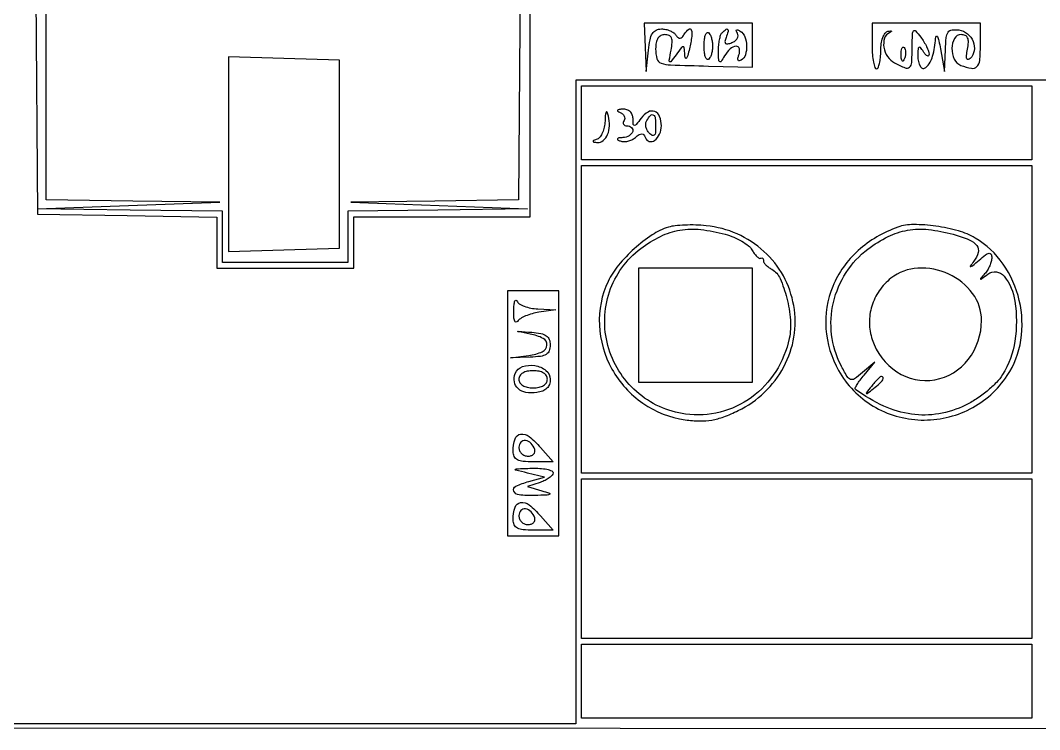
# Model space of a CAD drawing. Extents: x 4 to 1603, y 7 to 792.
# Drawn here: x 698.5 to 877.4, y 7 to 131.5 of the extents above; entities that cross this region are included whole.
import ezdxf

# ---------------------------------------------------------------- set-up
doc = ezdxf.new("R2010")
doc.units = 0

msp = doc.modelspace()

# ---------------------------------------------------------------- linework, layer by layer
for points in [[(4.463028, 790.750623, 0.090794), (4.267848, 789.688086, 0.000004), (4.202933, 675.011121, 0.000189), (4.180203, 548.51456, 0.000114), (4.244173, 398.5), (4.5, 7.5), (803.751263, 7.249377), (1603.002525, 6.998755), (1602.751263, 399.249377), (1602.5, 791.5), (803.718854, 791.750623, 0.000059), (387.797189, 791.831666, 0.000332), (164.795027, 791.700628, 0.000012), (5.544081, 791.497643, 0.311183)], [(808.168103, 126.75), (808.336206, 122.5), (808.728468, 126.25, -0.02352), (809.010669, 128.101471, -0.086869), (809.438505, 129.199348, -0.14367), (810.081381, 129.786959, -0.114275), (811.001348, 130, -0.05314), (811.77145, 129.917922, -0.0488), (812.530465, 129.674888, -0.052107), (813.167442, 129.317315, -0.100734), (813.565983, 128.893237, 0.074857), (813.924652, 128.470002, 0.219479), (814.282445, 128.364693, 0.173723), (814.656557, 128.56418, 0.045866), (815.070627, 129.114277, -0.08292), (815.804897, 129.953095, -0.526663), (816.257064, 129.821504, -0.117954), (816.351554, 128.689435, -0.019013), (815.931453, 126.5, -0.011188), (815.634234, 125.335846, -0.095926), (815.394996, 124.857327, -0.608944), (815.218695, 124.889048, -0.05956), (815.118315, 125.44113, 0.009165), (815.017799, 126.70751, 0.382346), (814.832028, 126.878116, 0.237317), (814.550813, 126.741046, 0.004969), (813.594517, 125.460146, -0.005585), (812.689623, 124.251206, -0.440128), (812.476696, 124.232451, -0.256519), (812.385726, 124.500469, -0.003472), (812.711094, 126.269017, 0.027546), (812.89157, 127.609762, 0.115485), (812.769867, 128.408395, 0.194582), (812.352354, 128.84283, 0.105614), (811.616577, 129, 0.120657), (810.924851, 128.83061, 0.129844), (810.411658, 128.363381, 0.097584), (810.100395, 127.582838, 0.046258), (810, 126.5, 0.064612), (810.226952, 124.751059, 0.254786), (810.94723, 123.988731, 0.069875), (812.615199, 123.693348, 0.002402), (819.25, 123.487965), (827, 123.285327), (827, 127.142663), (827, 131), (817.5, 131), (808, 131)], [(848, 127, 0.017873), (848.054826, 125.466703, 0.029058), (848.223152, 124.175, 0.028961), (848.463036, 123.217941, 0.32787), (848.759666, 123, 0.301364), (849.053472, 123.194775, 0.041666), (849.293341, 123.926729, 0.036417), (849.458411, 124.945726, 0.022719), (849.509666, 126.154822, -0.037488), (849.598732, 127.391825, -0.051814), (849.874255, 128.469277, -0.06334), (850.282487, 129.252654, -0.191042), (850.775, 129.579822, -0.013053), (851.23491, 129.6648, -0.233549), (851.374375, 129.621312, -0.494511), (851.364157, 129.527799, -0.020772), (851.025, 129.341667, 0.202854), (850.17584, 128.353986, 0.120466), (850.065418, 126.780805, 0.10418), (850.712678, 125.147543, 0.124253), (851.934259, 124.035184, 0.024787), (853.786841, 123.158872, 0.285367), (854.54707, 123.284436, 0.200406), (854.940596, 124.087626, 0.012883), (855.031803, 126.75, -0.005164), (855.076435, 129.122668, -0.167332), (855.277027, 129.654409, -0.460059), (855.630228, 129.660096, -0.019243), (856.531803, 128.55887, -0.024112), (857.09262, 127.737975, -0.025037), (857.564219, 126.876904, -0.02575), (857.894479, 126.094712, -0.090871), (857.984687, 125.55887, -0.169293), (857.889919, 125.299144, -0.338815), (857.689119, 125.251668, -0.114285), (857.375373, 125.489567, -0.030188), (857, 126, 0.023197), (856.479509, 126.728886, 0.409657), (856.218347, 126.762149, 0.220444), (856.050422, 126.444209, 0.011293), (856.015313, 125.25, 0.123957), (856.471557, 123.38442, 0.502465), (857.446982, 123.233951, 0.130801), (858.608997, 125.205919, 0.051799), (859.141905, 128.331787, -0.135524), (859.271098, 128.703186, -0.578999), (859.452507, 128.688088, -0.054566), (859.71338, 127.924137, -0.010718), (860, 126.5), (860.716189, 122.5), (860.858095, 126.319551, -0.016542), (861.009828, 128.476934, -0.124185), (861.358681, 129.431427, -0.2174), (862.023441, 129.834574, -0.064772), (863.239784, 129.819551, -0.137818), (864.736926, 129.158809, -0.126832), (865.728364, 127.796008, -0.133443), (865.909049, 126.179468, -0.159172), (865.217958, 124.817958, -0.147318), (864.85635, 124.623747, -0.388537), (864.625314, 124.762499, -0.101505), (864.574899, 125.344061, -0.018262), (864.740755, 126.424177, 0.031241), (864.898509, 127.665359, 0.119432), (864.764663, 128.427803, 0.189399), (864.343392, 128.84867, 0.103), (863.616577, 129, 0.269507), (862.461031, 128.32836, 0.128535), (861.999995, 126.609948, 0.110725), (862.416237, 124.695594, 0.194846), (863.581787, 123.606989, 0.044887), (865.428399, 123.082591, 0.247018), (866.385979, 123.376036, 0.17661), (866.884754, 124.436923, 0.022471), (867, 127), (867, 131), (857.5, 131), (848, 131)], [(820, 127, -0.036641), (819.944643, 126.24563, -0.040769), (819.779688, 125.534701, -0.044739), (819.538487, 124.962461, -0.133001), (819.25, 124.654508, -0.376011), (818.964799, 124.702215, -0.094343), (818.720312, 125.152292, -0.052044), (818.553104, 125.954503, -0.02538), (818.5, 127, -0.02538), (818.553104, 128.045497, -0.052044), (818.720312, 128.847708, -0.094343), (818.964799, 129.297785, -0.376011), (819.25, 129.345492, -0.133001), (819.538487, 129.037539, -0.044739), (819.779688, 128.465299, -0.040769), (819.944643, 127.75437, -0.036641)], [(822.357275, 128.488659, 0.046034), (822.166289, 127.810219, 0.264843), (822.284517, 127.471036, 0.236845), (822.652933, 127.375989, 0.038462), (823.382916, 127.593444, 0.070522), (823.94809, 127.907519, 0.100687), (824.326294, 128.336939, 0.123786), (824.460122, 128.811165, 0.146614), (824.339748, 129.259293, -0.041716), (824.145058, 129.642387, -0.356812), (824.197739, 129.813508, -0.260615), (824.409684, 129.829816, -0.030129), (824.845492, 129.595492, -0.165037), (825.649546, 128.621471, -0.082781), (825.966818, 127.03835, -0.08405), (825.752536, 125.461925, -0.180528), (825.011454, 124.507079, -0.1144), (824.674071, 124.393111, -0.32948), (824.474315, 124.512472, -0.155351), (824.443138, 124.868281, -0.036408), (824.618443, 125.448062, 0.144541), (824.704297, 126.528254, 0.376656), (824.128464, 126.959295, 0.170907), (823.064917, 126.488912, 0.072232), (822.080099, 125.25, -0.015037), (821.487341, 124.29923, -0.438871), (821.234107, 124.259371, -0.218301), (821.06929, 124.583885, -0.007077), (821.030409, 126.083333, -0.023886), (821.067779, 127.121194, -0.0274), (821.204766, 128.103646, -0.028113), (821.410681, 128.911634, -0.12049), (821.666667, 129.333333, -0.027337), (822.356188, 129.951315, -0.411491), (822.647078, 129.920757, -0.250654), (822.721025, 129.544765, -0.017355)], [(853.683114, 124.8125, -0.054073), (853.461564, 124.395823, -0.470617), (853.279315, 124.37858, -0.168741), (853.137993, 124.670344, -0.018894), (853.078947, 125.416667, -0.028489), (853.089945, 126.112848, -0.077125), (853.200665, 126.592839, -0.208169), (853.385309, 126.77538, -0.296942), (853.604167, 126.729167, -0.126455), (853.797407, 126.402231, -0.060344), (853.876576, 125.916927, -0.05415), (853.839148, 125.359369, -0.051402)], [(801.116001, 113.833333, -0.042618), (800.979179, 112.775754, -0.048264), (800.666888, 111.801837, -0.054442), (800.238019, 111.044969, -0.141678), (799.75, 110.662281, 0.01027), (799.10877, 110.388093, 0.30932), (799.02218, 110.245655, 0.36718), (799.126789, 110.135049, 0.011982), (799.781385, 110.078947, 0.191163), (800.810923, 110.41583, 0.121215), (801.570024, 111.444936, 0.092435), (801.896709, 112.9781, 0.069895), (801.700575, 114.691587, 0.02767), (801.482625, 115.374668, 0.606064), (801.31915, 115.393862, 0.13111), (801.187087, 115.017184, 0.008251)], [(803.756231, 115.335642, -0.07888), (804.193455, 115.073164, -0.105417), (804.477402, 114.709292, -0.121773), (804.564193, 114.302558, -0.131107), (804.447214, 113.91459, 0.092807), (804.312451, 113.565579, 0.171257), (804.359094, 113.268661, 0.174358), (804.580506, 113.070312, 0.096615), (804.940983, 113, -0.180341), (805.778685, 112.687698, -0.303317), (805.969875, 111.991762, -0.18542), (805.351484, 111.238768, -0.118418), (804.25, 110.921053, 0.018289), (803.544865, 110.863345, 0.199429), (803.301699, 110.726712, 0.449973), (803.333712, 110.55127, 0.040698), (803.783622, 110.326512, 0.09629), (804.37562, 110.212685, 0.057015), (805.092363, 110.296156, 0.05411), (805.817343, 110.550942, 0.061742), (806.436376, 110.947197, -0.032989), (807.125747, 111.446425, -0.152992), (807.595572, 111.569995, -0.22643), (807.942983, 111.383889, -0.078134), (808.211771, 110.864687, 0.25674), (808.884681, 110.24229, 0.228179), (809.826745, 110.438047, 0.126047), (810.691594, 111.537633, 0.1043), (811, 113, 0.09074), (810.699239, 114.64362, 0.214179), (809.83873, 115.506621, 0.226669), (808.664034, 115.411329, 0.09925), (807.465269, 114.350138, -0.006504), (806.577449, 113.209387, -0.209667), (806.272706, 113.049536, -0.411342), (806.082504, 113.213267, -0.015348), (806.031803, 114.25, 0.091956), (805.891211, 114.938024, 0.108548), (805.516096, 115.484905, 0.108495), (804.946132, 115.824385, 0.091789), (804.25, 115.921053, 0.020483), (803.576253, 115.862938, 0.187944), (803.323011, 115.725065, 0.449603), (803.348598, 115.549057, 0.04958)], [(810, 112.8, -0.02285), (809.95293, 111.770569, -0.178281), (809.75, 111.344219, -0.339454), (809.413659, 111.303935, -0.062607), (808.887132, 111.712868, -0.074436), (808.512254, 112.219746, -0.072722), (808.298536, 112.818176, -0.077894), (808.2733, 113.413694, -0.11056), (808.446149, 113.912868, -0.044558), (809.138681, 114.837919, -0.382301), (809.610971, 114.889506, -0.217734), (809.929611, 114.333642, -0.022936)], [(812.242856, 95.201101, 0.070951), (809.377871, 93.842401, 0.036988), (806.24505, 91.418831, 0.036805), (803.459987, 88.516831, 0.062129), (801.650816, 85.676578, 0.123698), (800.119454, 78.000773, 0.115354), (802.327686, 70.290036, 0.113975), (807.757862, 64.28997, 0.118558), (815.193132, 61.387007, 0.027773), (817.74349, 61.180782, 0.049155), (819.846481, 61.334736, 0.046923), (821.943877, 61.904126, 0.022998), (824.490773, 62.995533, 0.158404), (832.502545, 70.687531, 0.167219), (834.239406, 81.437216, 0.16779), (828.995292, 90.953443, 0.15941), (818.879799, 95.45244, 0.018467), (817.037389, 95.57311, 0.016583), (815.12353, 95.564136, 0.016874), (813.406976, 95.441026, 0.048995)], [(822.222341, 93.955056, -0.03245), (823.717433, 93.433283, -0.032449), (825.132456, 92.722444, -0.034255), (826.279428, 91.939633, -0.098624), (826.902, 91.210633, 0.029874), (827.310254, 90.573609, 0.044569), (827.745644, 90.075936, 0.054142), (828.145402, 89.769003, 0.244644), (828.429659, 89.75, -0.103902), (828.640045, 89.793974, -0.178165), (828.806143, 89.732657, -0.164629), (828.901425, 89.573047, -0.086911), (828.9104, 89.339895, 0.179658), (828.980591, 89.026911, 0.047129), (829.305362, 88.61725, 0.041675), (829.790186, 88.189463, 0.03238), (830.380772, 87.806785, -0.164043), (831.844714, 86.188622, -0.040608), (833.016796, 82.756001, -0.041614), (833.658141, 78.896986, -0.072556), (833.453203, 75.666321, -0.089706), (831.080295, 69.846345, -0.093698), (826.84636, 65.328102, -0.095411), (821.325603, 62.723807, -0.096989), (815.265667, 62.377065, -0.147786), (806.640201, 66.329386, -0.146842), (801.62038, 74.406263, -0.148328), (801.903989, 83.848443, -0.15133), (807.390727, 91.454569, -0.048119), (810.868685, 93.583742, -0.07166), (814.261382, 94.670875, -0.068838), (817.923283, 94.779163, -0.040773)], [(852.5, 95.201101, 0.098495), (845.544279, 91.092647, 0.112866), (841.090939, 84.803439, 0.11655), (839.896602, 77.369696, 0.110264), (842.109107, 70.019659, 0.131104), (848.171766, 63.801722, 0.127556), (856.590402, 61.348252, 0.12676), (865.181277, 63.290437, 0.128622), (871.708841, 69.136216, 0.108897), (874.104298, 75.355286, 0.09504), (873.83345, 82.335314, 0.094876), (870.997212, 88.729671, 0.108059), (866.098538, 93.28272, 0.065213), (863.146689, 94.542322, 0.033246), (859.193478, 95.370939, 0.033041), (855.274365, 95.661837, 0.086514)], [(862.213867, 93.957396, -0.028817), (865.017896, 93.001578, -0.133533), (866.366704, 91.972726, -0.232232), (866.612365, 90.743772, -0.100074), (865.853323, 89.206195, 0.008595), (865.231647, 88.372714, 0.687315), (865.296129, 88.274435, 0.12044), (865.60234, 88.423831, 0.003178), (866.767233, 89.404988, -0.013867), (867.924734, 90.338364, -0.113484), (868.53904, 90.6163, -0.348963), (868.871946, 90.446095, -0.107075), (869, 89.854988, -0.06775), (868.910359, 89.19646, -0.035484), (868.632812, 88.415632, -0.034516), (868.228482, 87.641754, -0.044468), (867.75, 86.998228, 0.002578), (867.016176, 86.166714, 0.610308), (867.045845, 86.092002, 0.186992), (867.206318, 86.136909, 0.001504), (868.281256, 86.946613, -0.40848), (871.170713, 86.577662, -0.13108), (873.065374, 82.188808, -0.074462), (873.052867, 75.215402, -0.101075), (870.888464, 69.320952, -0.055004), (869.813145, 67.944741, -0.026689), (868.16881, 66.43042, -0.026086), (866.268755, 65.019482, -0.033946), (864.38708, 63.945337, -0.070194), (859.685811, 62.435851, -0.078125), (854.92498, 62.366379, -0.072107), (850.069988, 63.790387, -0.049105), (845.089464, 66.691209, -0.357808), (845.027914, 66.924426, -0.025525), (845.360743, 67.563371, -0.026779), (845.886535, 68.357533, -0.016072), (846.589464, 69.243869), (848.5, 71.5), (846.32209, 69.660253, -0.022419), (844.905309, 68.568388, -0.242873), (844.211917, 68.474034, -0.178361), (843.605976, 68.978517, -0.011564), (842.488757, 71.021742, -0.091477), (840.877894, 76.326731, -0.085814), (841.211207, 81.983716, -0.085302), (843.430348, 87.228795, -0.08888), (847.248949, 91.346429, -0.046225), (850.806811, 93.544362, -0.072191), (854.22237, 94.664372, -0.070076), (857.888928, 94.784717, -0.04097)], [(851.301352, 86.227764, 0.075351), (849.244159, 84.038633, 0.076808), (847.944354, 81.351973, 0.07717), (847.519951, 78.409647, 0.07715), (848.007631, 75.476877, 0.168537), (852.343378, 69.805448, 0.191618), (859.005334, 68.416782, 0.188447), (864.882556, 71.985198, 0.164614), (867.2, 78.83349, 0.160885), (865.643607, 83.545275, 0.124994), (861.434017, 86.977544, 0.123162), (856.044299, 88.015436, 0.153998)], [(789.333333, 80.850168), (792.5, 80.700336), (789.50325, 80.259935, 0.031255), (788.301997, 80.0059, 0.033488), (787.170026, 79.608221, 0.035596), (786.254461, 79.136258, 0.114751), (785.768563, 78.659767, -0.290788), (785.501001, 78.534406, -0.279925), (785.266087, 78.721932, -0.071429), (785.118468, 79.419258, -0.021805), (785.09426, 80.5, -0.015875), (785.151423, 81.578445, -0.057351), (785.287365, 82.251563, -0.328904), (785.469571, 82.382033, -0.302003), (785.662281, 82.25, 0.158211), (786.073802, 81.758787, 0.048871), (786.948712, 81.323174, 0.043383), (788.084243, 80.999613, 0.035914)], [(791.5, 74.5, -0.090845), (791.317418, 73.503389, -0.166926), (790.796185, 72.875934, -0.103924), (789.795717, 72.522367, -0.023835), (788, 72.36948), (784.5, 72.23896), (787.75, 72.682839, 0.067369), (790.109003, 73.336407, 0.28201), (790.92392, 74.487007, 0.300131), (790.252118, 75.669494, 0.071462), (788, 76.436642, -0.000236), (785.832662, 76.844699, -0.565159), (785.814354, 76.894022, -0.248267), (785.897138, 76.930071, -0.000194), (788.25, 76.75, -0.029019), (789.859797, 76.531684, -0.10355), (790.8125, 76.129808, -0.152259), (791.321609, 75.47795, -0.09046)], [(791.5, 68.5, -0.083955), (791.348416, 67.603587, -0.114722), (790.9125, 66.913635, -0.102736), (790.174633, 66.436385, -0.057266), (789.134665, 66.165335, -0.076915), (787.237024, 66.189956, -0.140221), (785.849419, 66.851925, -0.174453), (785.205971, 68.025241, -0.131397), (785.361532, 69.499754, -0.221522), (786.620363, 70.716464, -0.124089), (788.784643, 70.901887, -0.126471), (790.750003, 70.04053, -0.23049)], [(786, 68.5, 0.140575), (786.177821, 67.88002, 0.118484), (786.666667, 67.4, 0.088208), (787.456621, 67.09863, 0.04716), (788.5, 67, 0.04716), (789.543379, 67.09863, 0.088208), (790.333333, 67.4, 0.118484), (790.822179, 67.88002, 0.140575), (791, 68.5, 0.140575), (790.822179, 69.11998, 0.118484), (790.333333, 69.6, 0.088208), (789.543379, 69.90137, 0.04716), (788.5, 70, 0.04716), (787.456621, 69.90137, 0.088208), (786.666667, 69.6, 0.118484), (786.177821, 69.11998, 0.140575)], [(847.872445, 67.25, 0.001576), (846.99236, 66.120493, 0.377591), (847, 66, 0.377591), (847.120493, 65.99236, 0.001576), (848.25, 66.872445, 0.017685), (849.306759, 67.76332, 0.065617), (849.869516, 68.426111, 0.241985), (849.90695, 68.806605, 0.307699), (849.622445, 69, 0.184603), (849.410139, 68.91885, 0.013803), (848.952641, 68.485938, 0.017649), (848.425681, 67.920402, 0.012436)], [(789.813051, 56.5), (791.986773, 54), (788.493387, 54, -0.023309), (786.735443, 54.081997, -0.097828), (785.726371, 54.3812, -0.166505), (785.192752, 54.94543, -0.107294), (785, 55.833333, -0.072174), (785.319314, 58.033907, -0.294323), (786.296402, 58.873941, -0.208278), (787.795398, 58.45416, -0.042868)], [(786, 56.583333, 0.099038), (786.120875, 55.979073, 0.097945), (786.465104, 55.465104, 0.097945), (786.979073, 55.120875, 0.099038), (787.583333, 55, 0.077096), (788.158616, 55.089234, 0.119977), (788.585286, 55.348828, 0.144529), (788.795817, 55.735738, 0.134046), (788.770833, 56.1875, 0.113253), (788.122932, 57.250696, 0.165501), (787.153639, 57.742973, 0.244413), (786.346973, 57.459866, 0.190724)], [(792, 52.067388, -0.182179), (791.845528, 51.657502, -0.052458), (791.339062, 51.190233, -0.04531), (790.611266, 50.744231, -0.035002), (789.75, 50.390956), (787.5, 49.647136), (790, 48.923248, -0.009092), (791.381932, 48.49572, -0.627229), (791.406818, 48.30854, -0.136954), (790.980769, 48.171895, -0.002893), (788.75, 48.09968, -0.030172), (786.025863, 48.191655, -0.279395), (785.118613, 48.865691, -0.402309), (785.456001, 49.715187, -0.03865), (787.75, 50.553829), (790.5, 51.324474), (787.5, 52.043922, -0.001801), (785.419051, 52.550899, -0.565414), (785.377648, 52.68521, -0.20404), (785.607929, 52.793077, -0.000992), (788.25, 52.881685, -0.023464), (789.687236, 52.859581, -0.037901), (790.898438, 52.69129, -0.044582), (791.763641, 52.42087, -0.303528)], [(789.813051, 44.5), (791.986773, 42), (788.493387, 42, -0.023309), (786.735443, 42.081997, -0.097828), (785.726371, 42.3812, -0.166505), (785.192752, 42.94543, -0.107294), (785, 43.833333, -0.072174), (785.319314, 46.033907, -0.294323), (786.296402, 46.873941, -0.208278), (787.795398, 46.45416, -0.042868)], [(786, 44.583333, 0.099038), (786.120875, 43.979073, 0.097945), (786.465104, 43.465104, 0.097945), (786.979073, 43.120875, 0.099038), (787.583333, 43, 0.077096), (788.158616, 43.089234, 0.119977), (788.585286, 43.348828, 0.144529), (788.795817, 43.735738, 0.134046), (788.770833, 44.1875, 0.113253), (788.122932, 45.250696, 0.165501), (787.153639, 45.742973, 0.244413), (786.346973, 45.459866, 0.190724)]]:
    msp.add_lwpolyline(points, format="xyb", close=True)
for points in [[(786.226653, 138.046879), (785.953307, 100), (771.226653, 99.78971), (756.5, 99.579419), (772, 99), (787.5, 98.420581), (771.75, 98.21029), (756, 98), (756, 93.5), (756, 89), (745, 89), (734, 89), (734, 93.5), (734, 98), (717.75, 98.211322), (701.5, 98.422645), (717.5, 99), (733.5, 99.577355), (718.25, 99.788678), (703, 100), (703, 137.207837)], [(701.237924, 135.953391), (701.5, 97.5), (717.25, 97.224607), (733, 96.949214), (733, 92.474607), (733, 88), (745, 88), (757, 88), (757, 92.5), (757, 97), (772.5, 97), (788, 97), (788, 136.212148)], [(1154.5, 8), (1116, 8), (1116, 64.5), (1116, 121), (956, 121), (796, 121), (796, 64.5), (796, 8), (400.5, 8)]]:
    msp.add_lwpolyline(points)
for points in [[(735, 108), (735, 90.927576), (744.75, 91.213788), (754.5, 91.5), (754.5, 108), (754.5, 124.5), (744.75, 124.786212), (735, 125.072424)], [(876, 113.5), (876, 107), (836.5, 107), (797, 107), (797, 113.5), (797, 120), (836.5, 120), (876, 120)], [(876, 79), (876, 52), (836.5, 52), (797, 52), (797, 79), (797, 106), (836.5, 106), (876, 106)], [(807, 78), (807, 68), (817, 68), (827, 68), (827, 78), (827, 88), (817, 88), (807, 88)], [(784, 62.5), (784, 41), (788.5, 41), (793, 41), (793, 62.5), (793, 84), (788.5, 84), (784, 84)], [(876, 37), (876, 23), (836.5, 23), (797, 23), (797, 37), (797, 51), (836.5, 51), (876, 51)], [(876, 15.5), (876, 9), (836.5, 9), (797, 9), (797, 15.5), (797, 22), (836.5, 22), (876, 22)]]:
    msp.add_lwpolyline(points, close=True)

doc.saveas('drawing.dxf')
